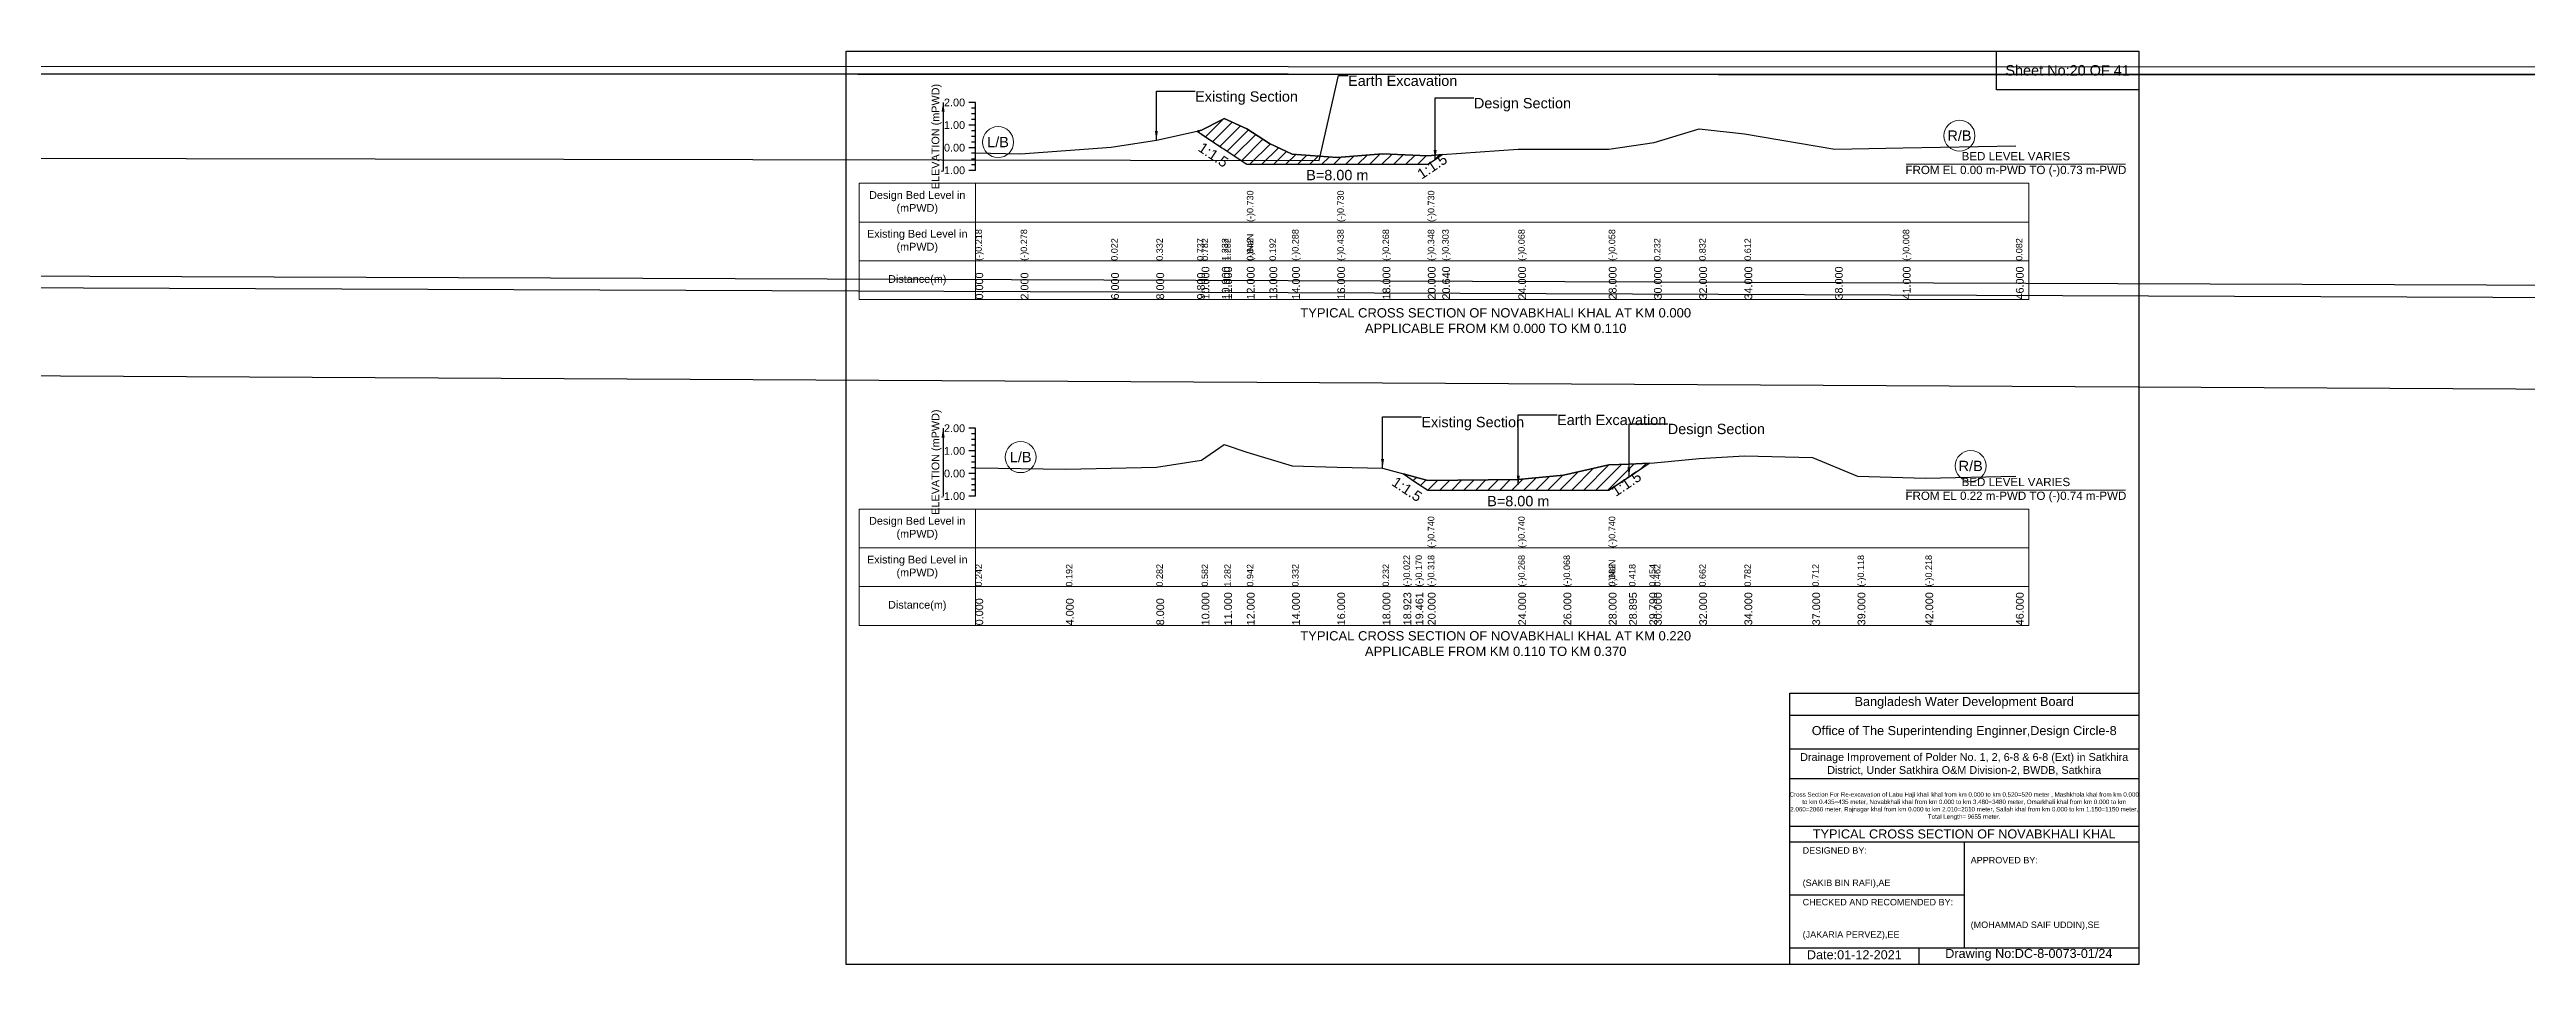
# Model space of a CAD drawing. Header units: inches. Extents: x 0 to 506000, y -4242 to 7.
# Drawn here: x 286302 to 297800, y -4242 to 7 of the extents above; entities that cross this region are included whole.
import ezdxf

# ---------------------------------------------------------------- set-up
doc = ezdxf.new("R2010")
doc.units = ezdxf.units.IN
doc.header["$LTSCALE"] = 7
doc.header["$MEASUREMENT"] = 0
doc.linetypes.add('DASHED', pattern=[0.75, 0.5, -0.25])
for name, color, linetype, lineweight in [('Cross section Data Border', 7, 'Continuous', 9), ('Cross Section Labels', 7, 'Continuous', 9), ('Design_Bed_Level for Xsection', 7, 'DASHED', 25), ('Existing_Bed_Level for Xsection', 7, 'Continuous', 25), ('Long Section Labels', 7, 'Continuous', 9)]:
    doc.layers.add(name, color=color, linetype=linetype, lineweight=lineweight)
doc.styles.get("Standard").update_dxf_attribs({"font": 'arial.ttf'})
doc.dimstyles.get("Standard").update_dxf_attribs({"dimtxt": 0.18, "dimasz": 0.18, "dimexe": 0.18, "dimexo": 0.0625, "dimgap": 0.09, "dimtad": 0, "dimtih": 1, "dimtoh": 1, "dimdec": 4, "dimzin": 0, "dimdsep": 46, "dimtxsty": 'Standard', "dimcen": 0.09, "dimadec": 0, "dimazin": 0, "dimtfac": 1, "dimtdec": 4, "dimtofl": 0, "dimtmove": 0, "dimatfit": 3, "dimfxl": 1, "dimtolj": 1, "dimtzin": 0, "dimarcsym": 0})

msp = doc.modelspace()

# ---------------------------------------------------------------- hatches: boundary and pattern name
at = {"layer": 'Existing_Bed_Level for Xsection'}
h = msp.add_hatch(dxfattribs=at)
h.set_pattern_fill('ANSI31', color=256, scale=315, style=0)
h.paths.add_polyline_path([(291629, -372), (291650, -386), (291744, -449), (291755, -456), (291860, -526), (291965, -526), (292070, -526), (292280, -526), (292490, -526), (292700, -526), (292734, -503), (292767, -481), (292734, -483), (292700, -486), (292490, -477), (292280, -495), (292070, -479), (291965, -429), (291860, -361), (291755, -314), (291744, -320), (291650, -367)])
h = msp.add_hatch(dxfattribs=at)
h.set_pattern_fill('ANSI31', color=256, scale=315, style=0)
h.paths.add_polyline_path([(292587, -1964), (292643, -2002), (292700, -2039), (293120, -2039), (293330, -2039), (293540, -2039), (293634, -1977), (293728, -1914), (293634, -1918), (293540, -1922), (293330, -1969), (293120, -1990), (292700, -1995), (292643, -1979)])

# ---------------------------------------------------------------- linework, layer by layer
for points in [[(290000, 0), (296000, 0), (296000, -4242), (290000, -4242)], [(295340, 0), (296000, 0), (296000, -180), (295340, -180)]]:
    msp.add_lwpolyline(points, close=True)
for points in [[(294380, -4242), (294380, -2982), (296000, -2982)], [(294380, -3084), (296000, -3084)], [(294380, -3240), (296000, -3240)], [(294380, -3378), (296000, -3378)], [(294380, -3600), (296000, -3600)], [(294380, -3672), (296000, -3672)], [(295190, -3672), (295190, -4164)], [(294380, -3918), (295190, -3918)], [(294380, -4164), (296000, -4164)], [(294980, -4164), (294980, -4242)]]:
    msp.add_lwpolyline(points)
at = {"layer": 'Cross section Data Border'}
for points in [[(290060, -614), (295490, -614), (295490, -1154), (290060, -1154)], [(290060, -2127), (295490, -2127), (295490, -2667), (290060, -2667)]]:
    msp.add_lwpolyline(points, close=True, dxfattribs=at)
for points in [[(290600, -614), (290600, -1154)], [(290060, -794), (295490, -794)], [(290060, -974), (295490, -974)], [(290600, -2127), (290600, -2667)], [(290060, -2307), (295490, -2307)], [(290060, -2487), (295490, -2487)]]:
    msp.add_lwpolyline(points, dxfattribs=at)
at = {"layer": 'Cross Section Labels'}
for points in [[(294921, -526), (295939, -526)], [(294921, -2039), (295939, -2039)]]:
    msp.add_lwpolyline(points, dxfattribs=at)
for centre in [(295168, -393), (290705, -423), (290810, -1886), (295220, -1927)]:
    msp.add_circle(centre, 72, dxfattribs=at)
at = {"layer": 'Design_Bed_Level for Xsection'}
for points in [[(291629, -372), (291744, -449), (291860, -526), (292280, -526), (292700, -526), (292734, -503), (292767, -481)], [(292587, -1964), (292643, -2002), (292700, -2039), (293120, -2039), (293540, -2039), (293634, -1977), (293728, -1914)]]:
    msp.add_lwpolyline(points, dxfattribs=at)
at = {"layer": 'Existing_Bed_Level for Xsection'}
for points in [[(290600, -239), (290570, -239)], [(290600, -344), (290570, -344)], [(290600, -265), (290582, -265)], [(290600, -292), (290582, -292)], [(290600, -318), (290582, -318)], [(290600, -554), (290600, -449), (290600, -344), (290600, -239)], [(290600, -472), (290810, -478), (291230, -447), (291440, -414), (291629, -372), (291650, -367), (291744, -320), (291755, -314), (291860, -361), (291860, -361), (291965, -429), (292070, -479), (292280, -495), (292280, -495), (292490, -477), (292700, -486), (292700, -486), (292734, -483), (292767, -481), (293120, -456), (293540, -455), (293750, -425), (293960, -362), (294170, -385), (294590, -456), (294905, -450), (295430, -440)], [(290600, -449), (290570, -449)], [(290600, -370), (290582, -370)], [(290600, -397), (290582, -397)], [(290600, -423), (290582, -423)], [(290600, -554), (290570, -554)], [(290600, -475), (290582, -475)], [(290600, -502), (290582, -502)], [(290600, -528), (290582, -528)], [(290600, -1752), (290570, -1752)], [(290600, -1778), (290582, -1778)], [(290600, -1804), (290582, -1804)], [(290600, -1830), (290582, -1830)], [(290600, -2067), (290600, -1962), (290600, -1857), (290600, -1752)], [(290600, -1936), (291020, -1941), (291440, -1932), (291650, -1900), (291755, -1827), (291860, -1863), (292070, -1927), (292280, -1932), (292490, -1937), (292587, -1964), (292643, -1979), (292700, -1995), (292700, -1995), (293120, -1990), (293120, -1990), (293330, -1969), (293540, -1922), (293540, -1922), (293634, -1918), (293728, -1914), (293750, -1913), (293960, -1892), (294170, -1880), (294485, -1887), (294695, -1974), (295010, -1984), (295430, -1974)], [(290600, -1857), (290570, -1857)], [(290600, -1883), (290582, -1883)], [(290600, -1909), (290582, -1909)], [(290600, -1935), (290582, -1935)], [(290600, -1962), (290570, -1962)], [(290600, -2067), (290570, -2067)], [(290600, -1988), (290582, -1988)], [(290600, -2014), (290582, -2014)], [(290600, -2040), (290582, -2040)]]:
    msp.add_lwpolyline(points, dxfattribs=at)
for points in [[(291629, -372), (291629, -372), (291650, -386), (291744, -449), (291755, -456), (291860, -526), (291860, -526), (291965, -526), (292070, -526), (292280, -526), (292280, -526), (292490, -526), (292700, -526), (292700, -526), (292734, -503), (292767, -481), (292767, -481), (292767, -481), (292734, -483), (292700, -486), (292700, -486), (292490, -477), (292280, -495), (292280, -495), (292070, -479), (291965, -429), (291860, -361), (291860, -361), (291755, -314), (291744, -320), (291650, -367), (291629, -372)], [(292587, -1964), (292643, -2002), (292700, -2039), (292700, -2039), (293120, -2039), (293120, -2039), (293330, -2039), (293540, -2039), (293540, -2039), (293634, -1977), (293728, -1914), (293728, -1914), (293728, -1914), (293634, -1918), (293540, -1922), (293540, -1922), (293330, -1969), (293120, -1990), (293120, -1990), (292700, -1995), (292700, -1995), (292643, -1979)]]:
    msp.add_lwpolyline(points, close=True, dxfattribs=at)

# ---------------------------------------------------------------- texts
at = {"attachment_point": 5}
for s, insert, char_height in [('Sheet No:20 OF 41', (295670, -90), 48), ('Bangladesh Water Development Board', (295190, -3027), 42), ('Office of The Superintending Enginner,Design Circle-8', (295190, -3162), 42)]:
    msp.add_mtext(s, dxfattribs=dict(at, insert=insert, char_height=char_height))
for s, insert, char_height, width, attachment_point in [('Drainage Improvement of Polder No. 1, 2, 6-8 & 6-8 (Ext) in Satkhira District, Under Satkhira O&M Division-2, BWDB, Satkhira', (295190, -3312), 36, 1680, 5), ('Cross Section For Re-excavation of Labu Haji khali khal from km 0.000 to km 0.520=520 meter , Mashkhola khal from km 0.000 to km 0.435=435 meter, Novabkhali khal from km 0.000 to km 3.480=3480 meter, Omarkhali khal from km 0.000 to km 2.060=2060 meter, Rajnagar khal from km 0.000 to km 2.010=2010 meter, Sallah khal from km 0.000 to km 1.150=1150 meter, Total Length= 9655 meter. ', (295190, -3507), 20.561, 1620, 5), ('TYPICAL CROSS SECTION OF NOVABKHALI KHAL', (295190, -3636), 42, 1680, 5), ('DESIGNED BY:^J^J^J(SAKIB BIN RAFI),AE', (294440, -3792), 30, 840, 4), ('APPROVED BY:^J^J^J^J^J^J(MOHAMMAD SAIF UDDIN),SE', (295220, -3912), 30, 840, 4), ('CHECKED AND RECOMENDED BY:^J^J^J(JAKARIA PERVEZ),EE', (294440, -4032), 30, 840, 4), ('Date:01-12-2021', (294680, -4197), 42, 840, 5), ('Drawing No:DC-8-0073-01/24', (295490, -4197), 42, 1320, 5)]:
    msp.add_mtext(s, dxfattribs=dict(insert=insert, char_height=char_height, width=width, attachment_point=attachment_point))
at = {"layer": 'Cross section Data Border', "char_height": 36, "width": 480, "attachment_point": 5}
for s, insert in [('Design Bed Level in (mPWD)', (290330, -704)), ('Existing Bed Level in (mPWD)', (290330, -884)), ('Distance(m)', (290330, -1064)), ('Design Bed Level in (mPWD)', (290330, -2217)), ('Existing Bed Level in (mPWD)', (290330, -2397)), ('Distance(m)', (290330, -2577))]:
    msp.add_mtext(s, dxfattribs=dict(at, insert=insert))
at = {"layer": 'Cross Section Labels'}
for s, insert, char_height, attachment_point in [('Earth Excavation', (292330, -114), 48, 1), ('Existing Section', (291620, -187), 48, 1), ('Design Section', (292914, -218), 48, 1), ('L/B', (290705, -423), 48, 5), ('R/B', (295168, -393), 48, 5), ('B=8.00 m', (292280, -552), 48, 2), ('BED LEVEL VARIES ^JFROM EL 0.00 m-PWD TO (-)0.73 m-PWD', (295430, -526), 38.4, 5), ('TYPICAL CROSS SECTION OF NOVABKHALI KHAL AT KM 0.000^JAPPLICABLE FROM KM 0.000 TO KM 0.110', (293015, -1252), 43.2, 5), ('Existing Section', (292670, -1699), 48, 1), ('Earth Excavation', (293300, -1689), 48, 1), ('Design Section', (293814, -1731), 48, 1), ('L/B', (290810, -1886), 48, 5), ('R/B', (295220, -1927), 48, 5), ('B=8.00 m', (293120, -2066), 48, 2), ('BED LEVEL VARIES ^JFROM EL 0.22 m-PWD TO (-)0.74 m-PWD', (295430, -2039), 38.4, 5), ('TYPICAL CROSS SECTION OF NOVABKHALI KHAL AT KM 0.220^JAPPLICABLE FROM KM 0.110 TO KM 0.370', (293015, -2752), 43.2, 5)]:
    msp.add_mtext(s, dxfattribs=dict(at, insert=insert, char_height=char_height, attachment_point=attachment_point))
at = {"layer": 'Cross Section Labels', "char_height": 48, "attachment_point": 2}
for insert, rotation in [((291718, -462), 326.3099), ((292707, -516), 33.6901), ((293608, -1990), 33.6901), ((292617, -2015), 326.3099)]:
    msp.add_mtext('1:1.5', dxfattribs=dict(at, insert=insert, rotation=rotation))
at = {"layer": 'Existing_Bed_Level for Xsection', "char_height": 36, "attachment_point": 5, "rotation": 90}
for insert in [(290420, -397), (290420, -1909)]:
    msp.add_mtext('ELEVATION (mPWD)', dxfattribs=dict(at, insert=insert))
at = {"layer": 'Existing_Bed_Level for Xsection', "char_height": 36, "attachment_point": 6}
for s, insert in [('2.00', (290552, -239)), ('1.00', (290552, -344)), ('0.00', (290552, -449)), ('-1.00', (290552, -554)), ('2.00', (290552, -1752)), ('1.00', (290552, -1857)), ('0.00', (290552, -1962)), ('-1.00', (290552, -2067))]:
    msp.add_mtext(s, dxfattribs=dict(at, insert=insert))
at = {"layer": 'Long Section Labels', "attachment_point": 1, "rotation": 90}
for s, insert, char_height in [('(-)0.730', (291860, -794), 30), ('(-)0.730', (292280, -794), 30), ('(-)0.730', (292700, -794), 30), ('(-)0.218', (290600, -974), 30), ('(-)0.278', (290810, -974), 30), ('0.022', (291230, -974), 30), ('0.332', (291440, -974), 30), ('0.737', (291629, -974), 30), ('0.782', (291650, -974), 30), ('1.232', (291744, -974), 30), ('1.282', (291755, -974), 30), ('(-)NaN', (291860, -974), 30), ('(-)NaN', (291860, -974), 30), ('0.842', (291860, -974), 30), ('0.842', (291860, -974), 30), ('0.192', (291965, -974), 30), ('(-)0.288', (292070, -974), 30), ('(-)0.438', (292280, -974), 30), ('(-)0.438', (292280, -974), 30), ('(-)0.268', (292490, -974), 30), ('(-)0.348', (292700, -974), 30), ('(-)0.348', (292700, -974), 30), ('(-)0.348', (292700, -974), 30), ('(-)0.303', (292767, -974), 30), ('(-)0.068', (293120, -974), 30), ('(-)0.068', (293120, -974), 30), ('(-)0.058', (293540, -974), 30), ('0.232', (293750, -974), 30), ('0.832', (293960, -974), 30), ('0.612', (294170, -974), 30), ('(-)0.008', (294905, -974), 30), ('0.082', (295430, -974), 30), ('0.000', (290600, -1154), 36), ('2.000', (290810, -1154), 36), ('6.000', (291230, -1154), 36), ('8.000', (291440, -1154), 36), ('9.800', (291629, -1154), 36), ('10.000', (291650, -1154), 36), ('10.900', (291744, -1154), 36), ('11.000', (291755, -1154), 36), ('12.000', (291860, -1154), 36), ('12.000', (291860, -1154), 36), ('12.000', (291860, -1154), 36), ('13.000', (291965, -1154), 36), ('14.000', (292070, -1154), 36), ('16.000', (292280, -1154), 36), ('16.000', (292280, -1154), 36), ('16.000', (292280, -1154), 36), ('18.000', (292490, -1154), 36), ('20.000', (292700, -1154), 36), ('20.000', (292700, -1154), 36), ('20.000', (292700, -1154), 36), ('20.640', (292767, -1154), 36), ('24.000', (293120, -1154), 36), ('28.000', (293540, -1154), 36), ('30.000', (293750, -1154), 36), ('32.000', (293960, -1154), 36), ('34.000', (294170, -1154), 36), ('38.000', (294590, -1154), 36), ('41.000', (294905, -1154), 36), ('46.000', (295430, -1154), 36), ('(-)0.740', (292700, -2307), 30), ('(-)0.740', (293120, -2307), 30), ('(-)0.740', (293540, -2307), 30), ('0.242', (290600, -2487), 30), ('0.192', (291020, -2487), 30), ('0.282', (291440, -2487), 30), ('0.282', (291440, -2487), 30), ('0.582', (291650, -2487), 30), ('1.282', (291755, -2487), 30), ('0.942', (291860, -2487), 30), ('0.332', (292070, -2487), 30), ('0.232', (292490, -2487), 30), ('(-)0.022', (292587, -2487), 30), ('(-)0.170', (292643, -2487), 30), ('(-)0.318', (292700, -2487), 30), ('(-)0.318', (292700, -2487), 30), ('(-)0.318', (292700, -2487), 30), ('(-)0.268', (293120, -2487), 30), ('(-)0.268', (293120, -2487), 30), ('(-)0.268', (293120, -2487), 30), ('(-)0.068', (293330, -2487), 30), ('(-)NaN', (293540, -2487), 30), ('0.382', (293540, -2487), 30), ('0.382', (293540, -2487), 30), ('0.418', (293634, -2487), 30), ('0.454', (293728, -2487), 30), ('0.462', (293750, -2487), 30), ('0.662', (293960, -2487), 30), ('0.782', (294170, -2487), 30), ('0.712', (294485, -2487), 30), ('(-)0.118', (294695, -2487), 30), ('(-)0.118', (294695, -2487), 30), ('(-)0.218', (295010, -2487), 30), ('10.000', (291650, -2667), 36), ('11.000', (291755, -2667), 36), ('12.000', (291860, -2667), 36), ('14.000', (292070, -2667), 36), ('16.000', (292280, -2667), 36), ('18.000', (292490, -2667), 36), ('18.923', (292587, -2667), 36), ('19.461', (292643, -2667), 36), ('20.000', (292700, -2667), 36), ('20.000', (292700, -2667), 36), ('20.000', (292700, -2667), 36), ('24.000', (293120, -2667), 36), ('24.000', (293120, -2667), 36), ('24.000', (293120, -2667), 36), ('26.000', (293330, -2667), 36), ('28.000', (293540, -2667), 36), ('28.000', (293540, -2667), 36), ('28.000', (293540, -2667), 36), ('28.895', (293634, -2667), 36), ('29.790', (293728, -2667), 36), ('30.000', (293750, -2667), 36), ('32.000', (293960, -2667), 36), ('34.000', (294170, -2667), 36), ('37.000', (294485, -2667), 36), ('39.000', (294695, -2667), 36), ('42.000', (295010, -2667), 36), ('46.000', (295430, -2667), 36), ('0.000', (290600, -2667), 36), ('4.000', (291020, -2667), 36), ('8.000', (291440, -2667), 36)]:
    msp.add_mtext(s, dxfattribs=dict(at, insert=insert, char_height=char_height))

# ---------------------------------------------------------------- leaders
at = {"layer": 'Cross Section Labels', "annotation_type": 0, "has_hookline": 1, "hookline_direction": 0}
for points, text_width in [([(0, 0), (292196, -508), (292286, -114), (292330, -114)], 497), ([(0, 0), (323900, -1706), (324080, -1706)], 497), ([(0, 0), (403262, -146), (403442, -146)], 497), ([(0, 0), (413300, -154), (413480, -154)], 497), ([(0, 0), (412980, -1586), (413160, -1586)], 497), ([(0, 0), (443222, -1617), (443402, -1617)], 497), ([(0, 0), (452718, -111), (452897, -111)], 497), ([(291440, -414), (291440, -187), (291620, -187)], 467), ([(292734, -503), (292734, -218), (292914, -218)], 441), ([(292490, -1937), (292490, -1699), (292670, -1699)], 467), ([(293120, -2015), (293120, -1689), (293300, -1689)], 497), ([(293634, -1977), (293634, -1731), (293814, -1731)], 441)]:
    msp.add_leader(points, dimstyle='Standard', override={"dimasz": 43.2}, dxfattribs=dict(at, text_width=text_width))
at = {"layer": 'Existing_Bed_Level for Xsection'}
for points in [[(290450, -239), (290450, -554)], [(290450, -1752), (290450, -2067)]]:
    msp.add_leader(points, dimstyle='Standard', override={"dimasz": 43.2}, dxfattribs=at)

doc.saveas('drawing.dxf')
